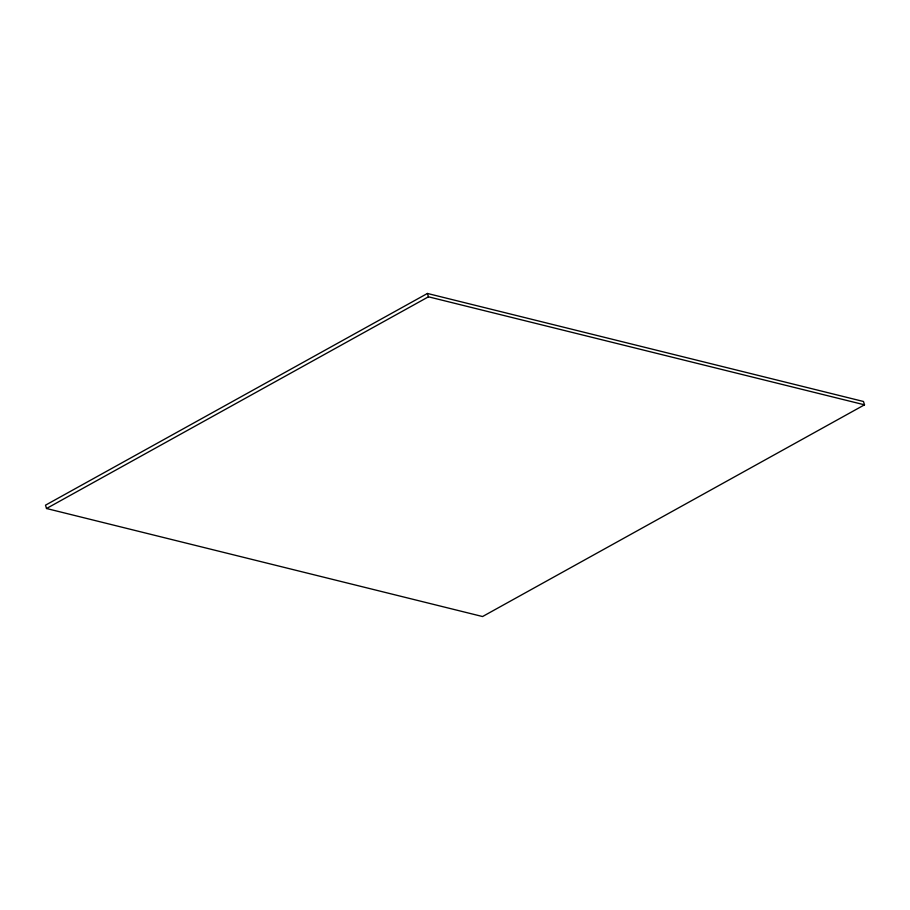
<?xml version="1.0" encoding="UTF-8"?>
<svg xmlns="http://www.w3.org/2000/svg" width="910" height="910" viewBox="0 0 910 910"><rect width="100%" height="100%" fill="white"/><g stroke="black" fill="none" stroke-linecap="round" stroke-linejoin="round"><path stroke-width="1.36" d="M427.438 293.464L45.5 505.175L46.512 508.508L482.562 616.536L864.5 404.825L863.488 401.492L427.438 293.464L428.451 296.808L864.5 404.825M46.512 508.508L428.451 296.808"/></g></svg>
